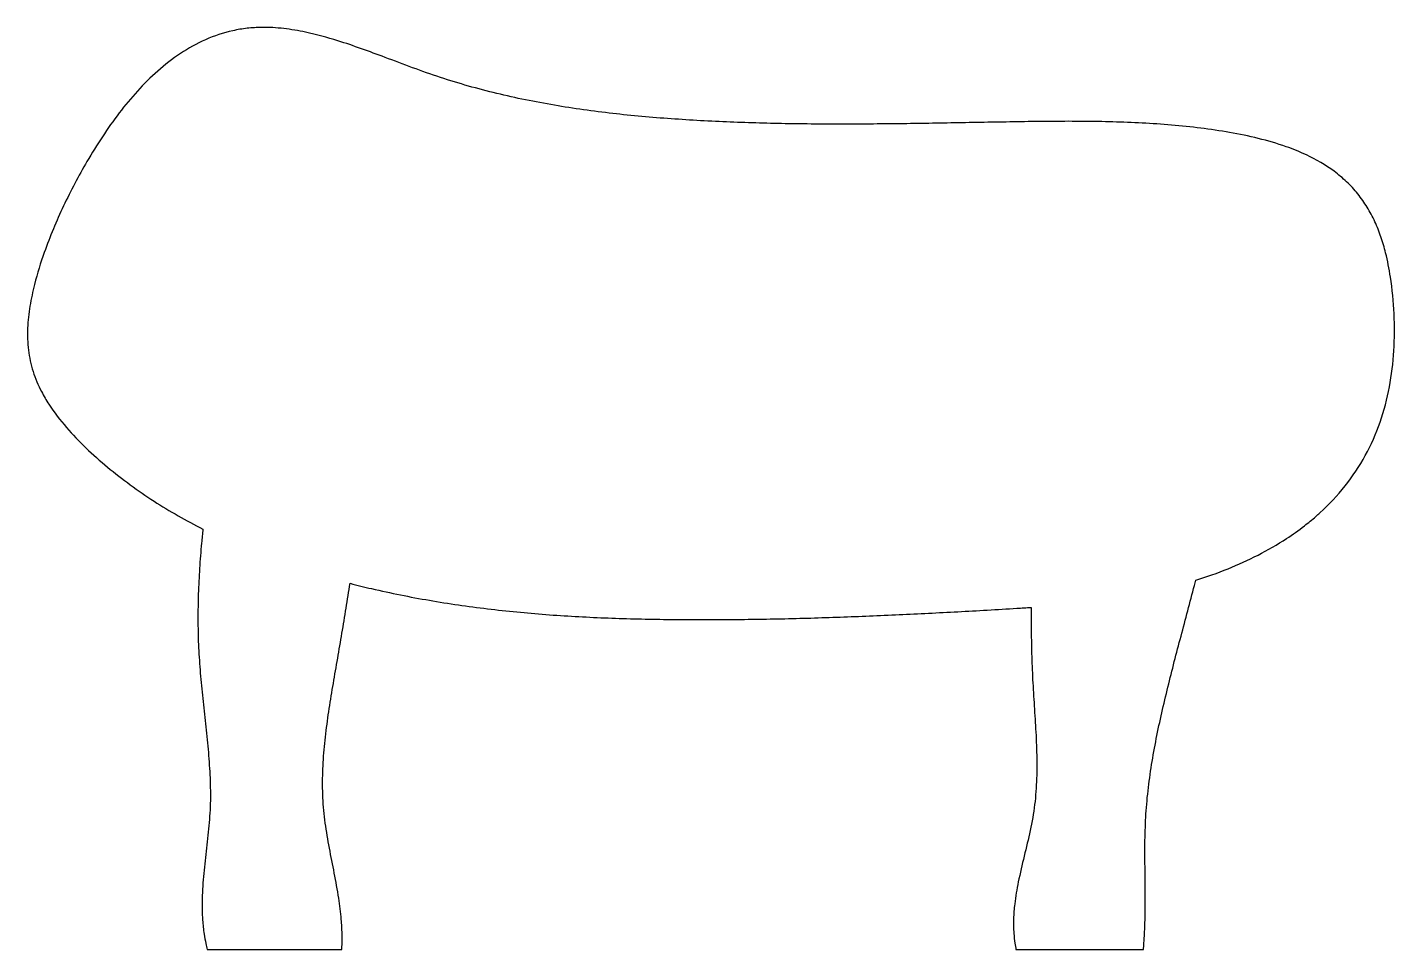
# Model space of a CAD drawing. Header units: millimetres. Extents: x -203 to -12, y 0 to 129.
import ezdxf

# ---------------------------------------------------------------- set-up
doc = ezdxf.new("R2010")
doc.units = ezdxf.units.MM
doc.layers.add('outline', color=7, linetype='Continuous')

msp = doc.modelspace()

# ---------------------------------------------------------------- linework, layer by layer
at = {"layer": 'outline'}
for p, q in [((-177.95, 0.05), (-159.13, 0.05)), ((-64.78, 0.05), (-46.94, 0.05))]:
    msp.add_line(p, q, dxfattribs=at)
for points, knots in [([(-22.82, 60.67), (-22.63, 60.84), (-22.43, 61.02), (-20.97, 62.35), (-19.79, 63.6), (-17.66, 66.28), (-16.72, 67.7), (-15.08, 70.69), (-14.39, 72.26), (-13.27, 75.47), (-12.84, 77.13), (-12.2, 80.48), (-12, 82.17), (-11.79, 85.59), (-11.79, 87.3), (-11.95, 90.75), (-12.11, 92.47), (-12.55, 95.32), (-12.77, 96.45), (-13.24, 98.32), (-13.45, 99.06), (-13.95, 100.52), (-14.23, 101.23), (-14.87, 102.63), (-15.23, 103.3), (-16.03, 104.61), (-16.47, 105.24), (-17.43, 106.42), (-17.95, 106.99), (-19.06, 108.04), (-19.64, 108.53), (-21.47, 109.88), (-22.77, 110.63), (-25.06, 111.7), (-26, 112.08), (-28.25, 112.87), (-29.55, 113.25), (-33.52, 114.23), (-36.22, 114.68), (-41.65, 115.36), (-44.39, 115.58), (-49.87, 115.87), (-52.61, 115.94), (-58.1, 115.99), (-60.84, 115.96), (-66.33, 115.88), (-69.08, 115.83), (-74.58, 115.73), (-77.32, 115.68), (-82.82, 115.61), (-85.57, 115.59), (-91.06, 115.58), (-93.81, 115.59), (-99.3, 115.68), (-102.05, 115.76), (-107.54, 115.98), (-110.28, 116.13), (-115.76, 116.52), (-118.49, 116.76), (-123.95, 117.39), (-126.67, 117.76), (-132.08, 118.69), (-134.77, 119.23), (-140.09, 120.52), (-142.73, 121.26), (-147.94, 122.98), (-150.51, 123.96), (-155.27, 125.74), (-157.46, 126.55), (-161.18, 127.71), (-162.68, 128.12), (-165.21, 128.66), (-166.23, 128.83), (-168.27, 129.07), (-169.3, 129.13), (-171.01, 129.11), (-171.7, 129.07), (-173.05, 128.92), (-173.72, 128.8), (-175.7, 128.36), (-176.98, 127.94), (-179.43, 126.85), (-180.6, 126.2), (-182.83, 124.72), (-183.89, 123.89), (-186.89, 121.25), (-188.66, 119.26), (-191.93, 114.99), (-193.42, 112.7), (-195.97, 108.33), (-197.06, 106.25), (-199.07, 102.01), (-199.98, 99.84), (-201.28, 96.16), (-201.74, 94.67), (-202.38, 92.15), (-202.6, 91.14), (-202.93, 89.09), (-203.05, 88.07), (-203.14, 86.01), (-203.1, 84.98), (-202.86, 82.95), (-202.64, 81.94), (-202.02, 80), (-201.62, 79.05), (-200.84, 77.54), (-200.49, 76.95), (-199.38, 75.24), (-198.55, 74.16), (-196.8, 72.14), (-195.88, 71.19), (-193.96, 69.34), (-192.95, 68.45), (-189.85, 65.87), (-187.67, 64.28), (-183.2, 61.4), (-180.92, 60.1), (-178.57, 58.91)], [0, 0, 0, 0, 0.002604, 0.002604, 0.01954, 0.01954, 0.036407, 0.036407, 0.053249, 0.053249, 0.070099, 0.070099, 0.086964, 0.086964, 0.103913, 0.103913, 0.121012, 0.121012, 0.132421, 0.132421, 0.140033, 0.140033, 0.147627, 0.147627, 0.155202, 0.155202, 0.162759, 0.162759, 0.170305, 0.170305, 0.177848, 0.177848, 0.192719, 0.192719, 0.202782, 0.202782, 0.216213, 0.216213, 0.243225, 0.243225, 0.270322, 0.270322, 0.297438, 0.297438, 0.324572, 0.324572, 0.351723, 0.351723, 0.37888, 0.37888, 0.40604, 0.40604, 0.433198, 0.433198, 0.460348, 0.460348, 0.487484, 0.487484, 0.514629, 0.514629, 0.541767, 0.541767, 0.568872, 0.568872, 0.595915, 0.595915, 0.623076, 0.623076, 0.646165, 0.646165, 0.661537, 0.661537, 0.671746, 0.671746, 0.681905, 0.681905, 0.688662, 0.688662, 0.695398, 0.695398, 0.708658, 0.708658, 0.721893, 0.721893, 0.735157, 0.735157, 0.7614, 0.7614, 0.788331, 0.788331, 0.811468, 0.811468, 0.834701, 0.834701, 0.850115, 0.850115, 0.860355, 0.860355, 0.870559, 0.870559, 0.880712, 0.880712, 0.89082, 0.89082, 0.900914, 0.900914, 0.907676, 0.907676, 0.921073, 0.921073, 0.934132, 0.934132, 0.947435, 0.947435, 0.974018, 0.974018, 1, 1, 1, 1]), ([(-39.63, 51.74), (-38.1, 52.23), (-36.59, 52.76), (-33.68, 53.94), (-32.28, 54.58), (-29.54, 55.98), (-28.21, 56.75), (-26.06, 58.15), (-25.23, 58.74), (-23.87, 59.79), (-23.34, 60.22), (-22.82, 60.67)], [0, 0, 0, 0, 0.25105, 0.25105, 0.491409, 0.491409, 0.732004, 0.732004, 0.892728, 0.892728, 1, 1, 1, 1]), ([(-178.57, 58.91), (-178.64, 58.26), (-178.7, 57.61), (-178.87, 55.77), (-178.96, 54.59), (-179.11, 52.22), (-179.17, 51.03), (-179.25, 48.66), (-179.26, 47.47), (-179.26, 45.1), (-179.24, 43.92), (-179.14, 41.55), (-179.06, 40.37), (-178.87, 38.01), (-178.75, 36.83), (-178.5, 34.46), (-178.37, 33.28), (-178.11, 30.92), (-177.99, 29.73), (-177.77, 27.36), (-177.68, 26.17), (-177.55, 23.78), (-177.51, 22.59), (-177.53, 20.2), (-177.59, 19.01), (-177.79, 16.64), (-177.92, 15.46), (-178.19, 13.09), (-178.33, 11.91), (-178.56, 9.55), (-178.65, 8.36), (-178.7, 6.18), (-178.68, 5.18), (-178.56, 3.53), (-178.49, 2.87), (-178.33, 1.78), (-178.25, 1.34), (-178.09, 0.62), (-178.03, 0.34), (-177.95, 0.05)], [0, 0, 0, 0, 0.03316, 0.03316, 0.0935, 0.0935, 0.153801, 0.153801, 0.21405, 0.21405, 0.274236, 0.274236, 0.334367, 0.334367, 0.394592, 0.394592, 0.454956, 0.454956, 0.515463, 0.515463, 0.57608, 0.57608, 0.636728, 0.636728, 0.697254, 0.697254, 0.75767, 0.75767, 0.818077, 0.818077, 0.878354, 0.878354, 0.928942, 0.928942, 0.962583, 0.962583, 0.985019, 0.985019, 1, 1, 1, 1]), ([(-46.94, 0.05), (-46.91, 0.36), (-46.89, 0.66), (-46.84, 1.43), (-46.81, 1.88), (-46.75, 3.03), (-46.73, 3.72), (-46.69, 5.44), (-46.69, 6.47), (-46.69, 8.73), (-46.71, 9.96), (-46.73, 12.41), (-46.74, 13.64), (-46.72, 16.11), (-46.68, 17.34), (-46.55, 19.81), (-46.44, 21.04), (-46.16, 23.5), (-45.99, 24.72), (-45.6, 27.16), (-45.38, 28.38), (-44.9, 30.8), (-44.64, 32), (-44.1, 34.4), (-43.81, 35.6), (-43.23, 37.98), (-42.93, 39.17), (-42.31, 41.55), (-42, 42.73), (-41.37, 45.1), (-41.06, 46.29), (-40.43, 48.66), (-40.12, 49.85), (-39.75, 51.27), (-39.69, 51.51), (-39.63, 51.74)], [0, 0, 0, 0, 0.017523, 0.017523, 0.043786, 0.043786, 0.08315, 0.08315, 0.142183, 0.142183, 0.212261, 0.212261, 0.282517, 0.282517, 0.352996, 0.352996, 0.423721, 0.423721, 0.49439, 0.49439, 0.564945, 0.564945, 0.635357, 0.635357, 0.705605, 0.705605, 0.775708, 0.775708, 0.845817, 0.845817, 0.915935, 0.915935, 0.986062, 0.986062, 1, 1, 1, 1]), ([(-159.13, 0.05), (-159.11, 0.35), (-159.1, 0.64), (-159.08, 1.38), (-159.08, 1.83), (-159.1, 2.94), (-159.14, 3.6), (-159.28, 5.26), (-159.41, 6.26), (-159.74, 8.43), (-159.95, 9.59), (-160.41, 11.93), (-160.64, 13.09), (-161.08, 15.43), (-161.28, 16.6), (-161.61, 18.95), (-161.72, 20.13), (-161.83, 22.51), (-161.83, 23.71), (-161.75, 26.09), (-161.67, 27.28), (-161.45, 29.66), (-161.3, 30.85), (-160.98, 33.21), (-160.79, 34.38), (-160.41, 36.73), (-160.21, 37.9), (-159.8, 40.24), (-159.6, 41.41), (-159.2, 43.75), (-159, 44.92), (-158.62, 47.26), (-158.43, 48.43), (-158.16, 50.17), (-158.07, 50.75), (-157.98, 51.32)], [0, 0, 0, 0, 0.01716, 0.01716, 0.042894, 0.042894, 0.081523, 0.081523, 0.139579, 0.139579, 0.208483, 0.208483, 0.277316, 0.277316, 0.346075, 0.346075, 0.414954, 0.414954, 0.484067, 0.484067, 0.553253, 0.553253, 0.622391, 0.622391, 0.691407, 0.691407, 0.760257, 0.760257, 0.828938, 0.828938, 0.897608, 0.897608, 0.9663, 0.9663, 1, 1, 1, 1]), ([(-157.98, 51.32), (-156.97, 51.06), (-155.96, 50.81), (-152.28, 49.95), (-149.58, 49.41), (-144.18, 48.48), (-141.46, 48.09), (-136.02, 47.43), (-133.29, 47.17), (-127.83, 46.75), (-125.09, 46.6), (-119.61, 46.38), (-116.86, 46.31), (-111.37, 46.24), (-108.62, 46.23), (-103.12, 46.26), (-100.37, 46.3), (-94.88, 46.42), (-92.13, 46.5), (-86.64, 46.7), (-83.89, 46.81), (-78.4, 47.06), (-75.65, 47.2), (-70.16, 47.5), (-67.42, 47.65), (-64, 47.86), (-63.33, 47.9), (-62.66, 47.95)], [0, 0, 0, 0, 0.032522, 0.032522, 0.118586, 0.118586, 0.204444, 0.204444, 0.290294, 0.290294, 0.376197, 0.376197, 0.462202, 0.462202, 0.548309, 0.548309, 0.634423, 0.634423, 0.72054, 0.72054, 0.806658, 0.806658, 0.892778, 0.892778, 0.978898, 0.978898, 1, 1, 1, 1]), ([(-62.66, 47.95), (-62.66, 47.33), (-62.66, 46.71), (-62.65, 44.87), (-62.64, 43.64), (-62.58, 41.19), (-62.54, 39.97), (-62.44, 37.52), (-62.36, 36.3), (-62.21, 33.85), (-62.13, 32.63), (-61.98, 30.17), (-61.92, 28.94), (-61.86, 26.48), (-61.85, 25.25), (-61.94, 22.79), (-62.02, 21.57), (-62.32, 19.13), (-62.53, 17.92), (-63.04, 15.53), (-63.34, 14.33), (-63.92, 11.94), (-64.21, 10.74), (-64.66, 8.51), (-64.84, 7.48), (-65.04, 5.76), (-65.09, 5.07), (-65.14, 3.69), (-65.13, 3), (-65.05, 1.86), (-65, 1.4), (-64.89, 0.65), (-64.84, 0.35), (-64.78, 0.05)], [0, 0, 0, 0, 0.038485, 0.038485, 0.114707, 0.114707, 0.190842, 0.190842, 0.266976, 0.266976, 0.343303, 0.343303, 0.419794, 0.419794, 0.49634, 0.49634, 0.572741, 0.572741, 0.6489, 0.6489, 0.725281, 0.725281, 0.802029, 0.802029, 0.866785, 0.866785, 0.909784, 0.909784, 0.952561, 0.952561, 0.981019, 0.981019, 1, 1, 1, 1])]:
    msp.add_open_spline(points, degree=3, knots=knots, dxfattribs=at)

doc.saveas('drawing.dxf')
